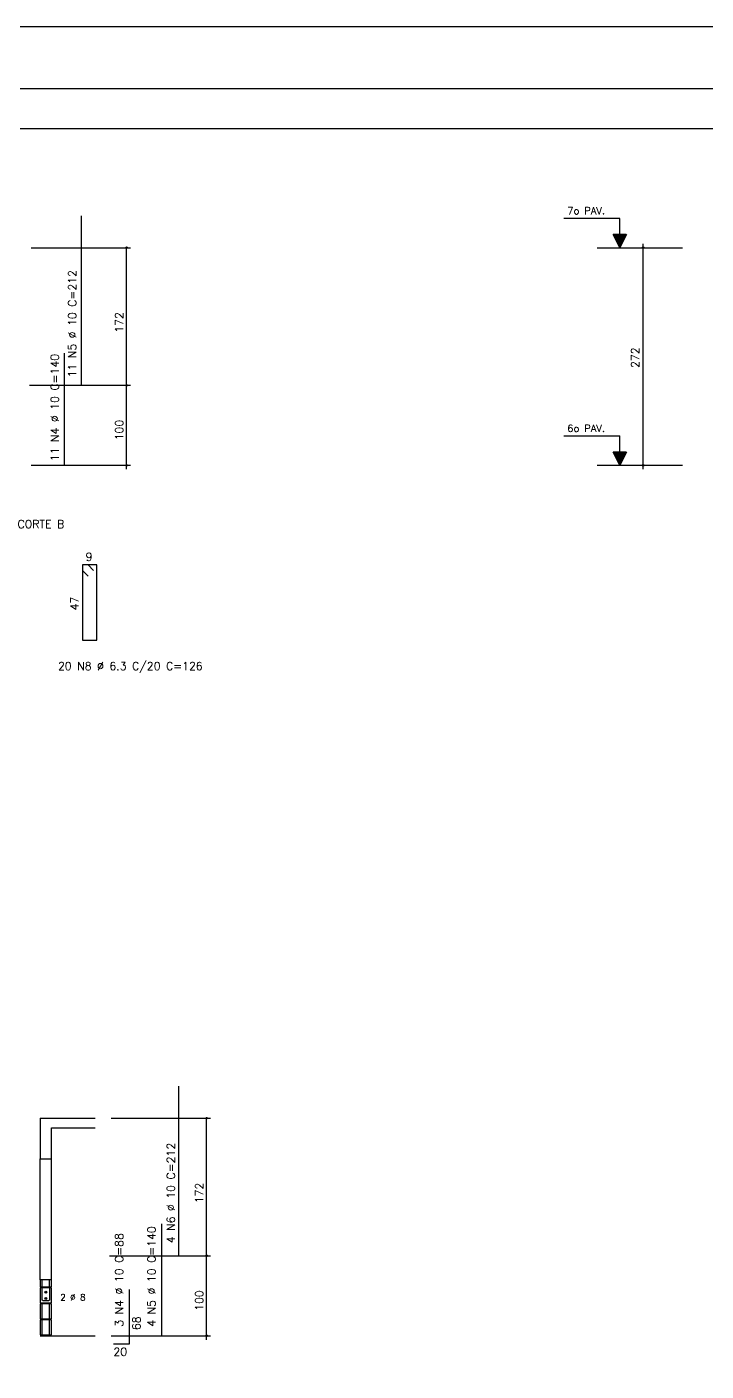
# Model space of a CAD drawing. Extents: x -1.9 to 86, y -1.6 to 61.
# Drawn here: x 25.05 to 42.03, y 27.35 to 60.95 of the extents above; entities that cross this region are included whole.
import ezdxf

# ---------------------------------------------------------------- set-up
doc = ezdxf.new("R2010")
doc.units = 0
doc.header["$MEASUREMENT"] = 0
doc.linetypes.add('HIDDEN', pattern=[9.525, 6.35, -3.175])
doc.layers.get('Defpoints').update_dxf_attribs({"linetype": 'CONTINUOUS'})
for name, color, linetype in [('27', 4, 'CONTINUOUS'), ('ARQ_FOLHA', 7, 'CONTINUOUS'), ('PENA_01', 1, 'CONTINUOUS'), ('PENA_02', 2, 'CONTINUOUS'), ('PENA_03', 3, 'CONTINUOUS'), ('PENA_05', 5, 'CONTINUOUS')]:
    doc.layers.add(name, color=color, linetype=linetype)
doc.styles.get("Standard").update_dxf_attribs({"font": 'ROMANS.SHX'})

msp = doc.modelspace()

# ---------------------------------------------------------------- linework, layer by layer
at = {"layer": '27', "linetype": 'Continuous'}
for p, q in [((25.386, 29.63), (25.386, 32.65)), ((25.666, 29.63), (25.666, 32.65))]:
    msp.add_line(p, q, dxfattribs=at)
at = {"layer": 'ARQ_FOLHA', "color": 1}
for points in [[(0, 0), (84.1, 0), (84.1, 59.4), (0, 59.4)], [(2.5, 1), (83.1, 1), (83.1, 58.4), (2.5, 58.4)]]:
    msp.add_lwpolyline(points, close=True, dxfattribs=at)
at = {"layer": 'Defpoints', "color": 8, "linetype": 'HIDDEN', "ltscale": 100}
msp.add_lwpolyline([(-1.95, 60.95), (-1.95, -1.55), (86.05, -1.55), (86.05, 60.95)], close=True, dxfattribs=at)
at = {"layer": 'PENA_01', "linetype": 'Continuous'}
for p, q in [((40.457, 49.89), (40.457, 55.53)), ((25.157, 55.43), (27.646, 55.43)), ((27.546, 49.89), (27.546, 55.43)), ((39.311, 55.43), (41.442, 55.43)), ((25.115, 51.99), (27.646, 51.99)), ((25.157, 49.99), (27.646, 49.99)), ((39.311, 49.99), (41.442, 49.99)), ((27.157, 33.67), (29.646, 33.67)), ((29.546, 28.129), (29.546, 33.67)), ((27.115, 30.23), (29.646, 30.23)), ((27.157, 28.23), (29.646, 28.23))]:
    msp.add_line(p, q, dxfattribs=at)
at = {"layer": 'PENA_02', "linetype": 'Continuous'}
for centre, radius in [((27.546, 55.43), 0.02), ((40.457, 55.43), 0.02), ((27.546, 55.43), 0.01), ((40.457, 55.43), 0.01), ((27.546, 51.99), 0.02), ((27.546, 51.99), 0.01), ((27.546, 49.99), 0.02), ((27.546, 49.99), 0.01), ((40.457, 49.99), 0.02), ((40.457, 49.99), 0.01), ((29.546, 33.67), 0.02), ((29.546, 33.67), 0.01), ((29.546, 30.23), 0.02), ((29.546, 30.23), 0.01), ((29.546, 28.23), 0.02), ((29.546, 28.23), 0.01)]:
    msp.add_circle(centre, radius, dxfattribs=at)
at = {"layer": 'PENA_03', "linetype": 'Continuous'}
for p, q in [((39.87, 56.162), (38.47, 56.162)), ((39.87, 55.762), (39.87, 56.162)), ((39.872, 55.762), (39.872, 56.163)), ((39.871, 55.43), (39.705, 55.762)), ((39.705, 55.762), (39.87, 55.762)), ((39.871, 55.433), (39.707, 55.761)), ((40.035, 55.761), (39.707, 55.761)), ((40.024, 55.736), (39.718, 55.736)), ((40.011, 55.711), (39.73, 55.711)), ((39.999, 55.685), (39.743, 55.685)), ((39.986, 55.66), (39.756, 55.66)), ((39.973, 55.634), (39.769, 55.634)), ((39.96, 55.609), (39.782, 55.609)), ((39.947, 55.583), (39.794, 55.583)), ((39.935, 55.558), (39.807, 55.558)), ((39.922, 55.532), (39.82, 55.532)), ((39.909, 55.507), (39.833, 55.507)), ((39.896, 55.481), (39.845, 55.481)), ((39.884, 55.456), (39.858, 55.456)), ((40.037, 55.762), (39.871, 55.43)), ((40.035, 55.761), (39.871, 55.433)), ((39.872, 55.762), (40.037, 55.762)), ((39.87, 50.722), (38.47, 50.722)), ((39.87, 50.322), (39.87, 50.722)), ((39.872, 50.322), (39.872, 50.723)), ((39.871, 49.99), (39.705, 50.322)), ((39.705, 50.322), (39.87, 50.322)), ((39.871, 49.993), (39.707, 50.321)), ((40.035, 50.321), (39.707, 50.321)), ((40.024, 50.296), (39.718, 50.296)), ((40.011, 50.271), (39.73, 50.271)), ((39.999, 50.245), (39.743, 50.245)), ((39.986, 50.22), (39.756, 50.22)), ((39.973, 50.194), (39.769, 50.194)), ((39.96, 50.169), (39.782, 50.169)), ((39.947, 50.143), (39.794, 50.143)), ((39.935, 50.118), (39.807, 50.118)), ((39.922, 50.092), (39.82, 50.092)), ((40.037, 50.322), (39.871, 49.99)), ((40.035, 50.321), (39.871, 49.993)), ((39.872, 50.322), (40.037, 50.322)), ((39.909, 50.067), (39.833, 50.067)), ((39.896, 50.041), (39.845, 50.041)), ((39.884, 50.016), (39.858, 50.016)), ((25.386, 33.67), (25.386, 32.65)), ((25.386, 33.67), (26.757, 33.67)), ((25.666, 32.65), (25.666, 33.43)), ((25.666, 33.43), (26.757, 33.43)), ((25.386, 32.65), (25.666, 32.65)), ((25.436, 29.45), (25.436, 29.63)), ((25.616, 29.45), (25.616, 29.63)), ((25.666, 29.43), (25.386, 29.43)), ((25.386, 29.43), (25.386, 29.05)), ((25.436, 28.65), (25.436, 29.03)), ((25.616, 28.65), (25.616, 29.03)), ((25.436, 28.25), (25.436, 28.63)), ((25.616, 28.25), (25.616, 28.63)), ((25.386, 28.23), (26.757, 28.23))]:
    msp.add_line(p, q, dxfattribs=at)
for points in [[(25.386, 29.45), (25.666, 29.45), (25.666, 29.63), (25.386, 29.63), (25.386, 29.45)], [(25.386, 29.05), (25.666, 29.05), (25.666, 29.43)], [(25.616, 29.43), (25.616, 29.12), (25.596, 29.1), (25.456, 29.1), (25.436, 29.12), (25.436, 29.43)], [(25.386, 28.65), (25.666, 28.65), (25.666, 29.03), (25.386, 29.03), (25.386, 28.65)], [(25.386, 28.25), (25.666, 28.25), (25.666, 28.63), (25.386, 28.63), (25.386, 28.25)]]:
    msp.add_lwpolyline(points, dxfattribs=at)
for centre in [(25.528, 29.318), (25.528, 29.165)]:
    msp.add_circle(centre, 0.025, dxfattribs=at)
for points in [[(25.553, 29.318), (25.515, 29.339), (25.504, 29.326)], [(25.553, 29.318), (25.504, 29.326), (25.504, 29.309)], [(25.553, 29.318), (25.504, 29.309), (25.515, 29.296)], [(25.553, 29.318), (25.532, 29.342), (25.515, 29.339)], [(25.553, 29.318), (25.515, 29.296), (25.532, 29.293)], [(25.553, 29.318), (25.547, 29.334), (25.532, 29.342)], [(25.553, 29.318), (25.532, 29.293), (25.547, 29.302)], [(25.553, 29.318), (25.547, 29.302), (25.553, 29.318)], [(25.553, 29.165), (25.515, 29.186), (25.504, 29.173)], [(25.553, 29.165), (25.504, 29.173), (25.504, 29.156)], [(25.553, 29.165), (25.504, 29.156), (25.515, 29.143)], [(25.553, 29.165), (25.532, 29.189), (25.515, 29.186)], [(25.553, 29.165), (25.515, 29.143), (25.532, 29.14)], [(25.553, 29.165), (25.547, 29.181), (25.532, 29.189)], [(25.553, 29.165), (25.532, 29.14), (25.547, 29.148)], [(25.553, 29.165), (25.547, 29.148), (25.553, 29.165)]]:
    msp.add_solid(points, dxfattribs=at)
at = {"layer": 'PENA_05', "linetype": 'Continuous'}
for p, q in [((26.422, 51.99), (26.422, 56.23)), ((25.997, 49.99), (25.997, 52.79)), ((26.581, 47.503), (26.441, 47.503)), ((26.441, 47.503), (26.441, 45.623)), ((26.801, 47.503), (26.441, 47.503)), ((26.441, 47.503), (26.441, 47.363)), ((26.721, 47.363), (26.581, 47.503)), ((26.801, 45.623), (26.801, 47.503)), ((26.441, 47.363), (26.581, 47.223)), ((26.441, 45.623), (26.801, 45.623)), ((28.853, 30.23), (28.853, 34.47)), ((28.427, 28.23), (28.427, 31.03)), ((27.616, 28.03), (27.616, 29.388)), ((27.216, 28.03), (27.616, 28.03))]:
    msp.add_line(p, q, dxfattribs=at)

# ---------------------------------------------------------------- texts
at = {"layer": 'PENA_03', "linetype": 'Continuous'}
for s, height, p in [('7o PAV.', 0.18, (38.561, 56.264)), ('6o PAV.', 0.18, (38.561, 50.824)), ('CORTE B', 0.2, (24.819, 48.42)), ('9', 0.2, (26.521, 47.603)), ('20 N8 %%c 6.3 C/20 C=126', 0.2, (25.83, 44.872)), ('2 %%c 8', 0.16, (25.887, 29.113)), ('20', 0.2, (27.216, 27.73))]:
    msp.add_text(s, height=height, dxfattribs=at).set_placement(p)
for s, p in [('11 N5 %%c 10 C=212', (26.287, 52.187)), ('172', (27.461, 53.304)), ('272', (40.357, 52.424)), ('11 N4 %%c 10 C=140', (25.849, 50.092)), ('100', (27.462, 50.614)), ('47', (26.341, 46.363)), ('4 N6 %%c 10 C=212', (28.751, 30.543)), ('172', (29.461, 31.543)), ('4 N5 %%c 10 C=140', (28.269, 28.456)), ('3 N4 %%c 10 C=88', (27.458, 28.456)), ('100', (29.462, 28.853)), ('68', (27.891, 28.373))]:
    msp.add_text(s, height=0.2, rotation=90, dxfattribs=at).set_placement(p)

doc.saveas('drawing.dxf')
